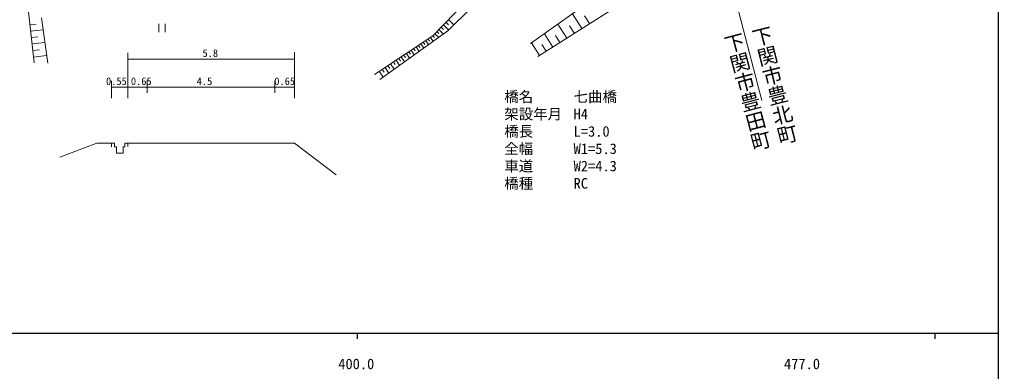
# Model space of a CAD drawing. Units: millimetres, scale not verified. Extents: x -145728 to 680000, y 20000 to 380000.
# Drawn here: x 409562 to 579000, y 198357 to 259276 of the extents above; entities that cross this region are included whole.
import ezdxf
from ezdxf.enums import TextEntityAlignment as Align

# ---------------------------------------------------------------- set-up
doc = ezdxf.new("R2010")
doc.units = ezdxf.units.MM
doc.header["$LTSCALE"] = 1000
for name, color, linetype, lineweight in [('M-BGD', 7, 'Continuous', 13), ('M-STR-HTXT', 7, 'Continuous', 13), ('M-TTL-BAND', 7, 'Continuous', 25)]:
    doc.layers.add(name, color=color, linetype=linetype, lineweight=lineweight)
doc.layers.add('M-BMK-HTXT', color=7, linetype='Continuous')
doc.styles.add('@ＭＳ ゴシック', font='')
doc.styles.add('ＭＳ ゴシック', font='')
doc.styles.get('@ＭＳ ゴシック').set_extended_font_data('@MS Gothic')
doc.styles.get('ＭＳ ゴシック').set_extended_font_data('MS Gothic')

msp = doc.modelspace()

# ---------------------------------------------------------------- linework, layer by layer
at = {"layer": 'M-BGD'}
for p, q in [((413366, 259574), (414432, 251717)), ((483808, 259269), (484753, 258359)), ((506884, 257704), (505245, 260277)), ((508242, 258568), (507377, 259926)), ((411352, 258351), (412437, 258475)), ((433688, 258513), (433688, 257113)), ((434738, 258513), (434738, 257113)), ((482148, 257547), (482947, 256777)), ((482533, 257946), (482932, 257561)), ((482918, 258345), (483842, 257454)), ((483363, 258807), (483825, 258362)), ((504310, 256065), (502758, 258503)), ((505597, 256885), (504778, 258171)), ((411476, 257267), (413645, 257515)), ((411603, 256159), (412710, 256286)), ((480277, 255911), (480515, 255551)), ((480694, 256186), (481150, 255496)), ((481108, 256466), (481405, 256180)), ((481455, 256826), (482118, 256187)), ((481801, 257187), (482133, 256867)), ((501872, 254513), (500402, 256823)), ((503091, 255289), (502315, 256508)), ((411730, 255052), (413945, 255305)), ((477773, 254258), (478041, 253853)), ((478190, 254534), (478706, 253753)), ((478608, 254809), (478865, 254419)), ((479025, 255085), (479520, 254334)), ((479442, 255360), (479690, 254985)), ((479860, 255635), (480335, 254915)), ((499562, 253043), (498169, 255231)), ((500717, 253778), (499982, 254933)), ((411859, 253921), (412990, 254050)), ((411989, 252790), (414251, 253048)), ((475189, 252553), (475488, 252101)), ((475642, 252852), (476218, 251979)), ((476078, 253140), (476366, 252704)), ((476515, 253428), (477070, 252587)), ((476935, 253705), (477213, 253285)), ((477356, 253983), (477891, 253172)), ((472823, 250992), (473466, 250017)), ((473310, 251313), (473631, 250826)), ((473797, 251635), (474417, 250695)), ((474267, 251945), (474577, 251475)), ((474737, 252255), (475334, 251349)), ((471811, 250324), (472479, 249313)), ((472317, 250658), (472651, 250152))]:
    msp.add_line(p, q, dxfattribs=at)
for points in [[(497995, 255107), (521014, 271520), (530888, 278526), (540287, 285251), (541412, 285435)], [(541828, 280479), (533333, 276109), (520783, 266553), (499299, 252875)], [(470977, 249774), (481088, 256446), (496023, 271946), (494175, 279258)], [(494175, 279258), (494578, 279553), (495617, 279128), (497710, 271785), (496170, 269692), (483705, 257318), (471901, 248901)], [(412102, 251796), (411036, 261113), (418814, 261429), (418760, 263078)]]:
    msp.add_lwpolyline(points, dxfattribs=at)
at = {"layer": 'M-STR-HTXT'}
for p, q in [((511978, 344929), (538071, 245250)), ((428284, 245686), (428284, 253514)), ((457151, 245686), (457151, 253653)), ((428284, 252411), (457151, 252411)), ((425494, 245686), (425494, 248675)), ((425494, 247547), (457151, 247547)), ((431660, 248738), (431660, 246606)), ((453764, 248738), (453764, 246606)), ((422918, 237905), (416554, 235441)), ((422918, 237905), (426017, 237905)), ((425494, 237905), (425494, 237248)), ((426017, 237905), (426017, 237247)), ((426017, 237247), (426333, 237247)), ((426333, 237247), (426333, 236139)), ((427501, 237247), (427501, 236139)), ((427501, 237247), (427804, 237247)), ((427804, 237905), (457151, 237905)), ((427804, 237905), (427804, 237247)), ((428284, 237905), (428284, 237312)), ((457151, 237905), (464388, 232413)), ((426333, 236139), (427501, 236139))]:
    msp.add_line(p, q, dxfattribs=at)
at = {"layer": 'M-TTL-BAND'}
for p, q in [((579000, 20000), (579000, 370000)), ((40000, 205000), (579000, 205000)), ((468000, 205000), (468000, 204000)), ((568000, 205000), (568000, 204000))]:
    msp.add_line(p, q, dxfattribs=at)

# ---------------------------------------------------------------- texts
at = {"layer": 'M-BMK-HTXT', "style": '@ＭＳ ゴシック'}
for s, rotation, p in [('下関市豊北町', 284.155, (538284, 247393)), ('下関市豊田町', 284.959, (533585, 246248))]:
    msp.add_text(s, height=2566, rotation=rotation, dxfattribs=at).set_placement(p, align=Align.BOTTOM_CENTER)
at = {"layer": 'M-STR-HTXT', "style": 'ＭＳ ゴシック'}
for s, p in [('5.8', (442572, 252411)), ('0.55', (426321, 247547)), ('0.65', (430629, 247547)), ('4.5', (441571, 247547)), ('0.65', (455449, 247547))]:
    msp.add_text(s, height=1320, dxfattribs=at).set_placement(p, align=Align.BOTTOM_CENTER)
for s, p in [('橋名', (493466, 244452)), ('七曲橋', (505466, 244452)), ('架設年月', (493466, 241452)), ('H4', (505466, 241452)), ('橋長', (493466, 238452)), ('L=3.0', (505466, 238452)), ('全幅', (493466, 235452)), ('W1=5.3', (505466, 235452)), ('車道', (493466, 232452)), ('W2=4.3', (505466, 232452)), ('橋種', (493466, 229452)), ('RC', (505466, 229452))]:
    msp.add_text(s, height=1833, dxfattribs=at).set_placement(p, align=Align.BOTTOM_LEFT)
at = {"layer": 'M-TTL-BAND', "style": 'ＭＳ ゴシック'}
for s, p in [('400.0', (467844, 198195)), ('477.0', (545000, 198195))]:
    msp.add_text(s, height=1833, dxfattribs=at).set_placement(p, align=Align.BOTTOM_CENTER)

doc.saveas('drawing.dxf')
